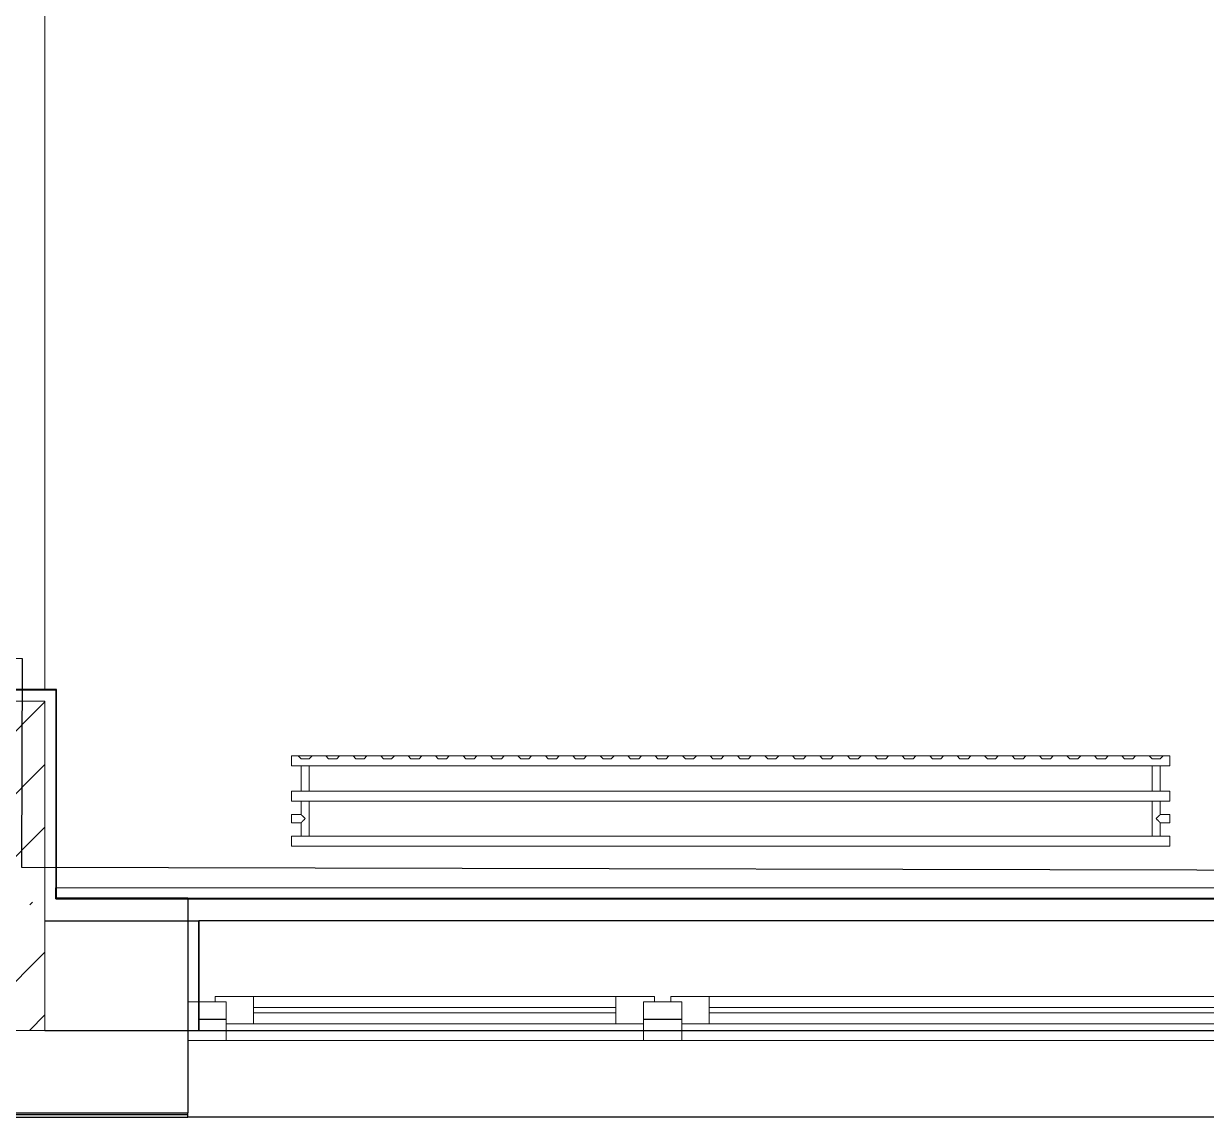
# Model space of a CAD drawing. Header units: millimetres. Extents: x 3914 to 443608, y -156176 to 78197.
# Drawn here: x 59828 to 61982, y -146371 to -144379 of the extents above; entities that cross this region are included whole.
import ezdxf

# ---------------------------------------------------------------- set-up
doc = ezdxf.new("R2010")
doc.units = ezdxf.units.MM
for name, color, linetype, lineweight in [('A-FLOR', 7, 'Continuous', 9), ('A-GLAZ', 7, 'Continuous', 9), ('A-GLAZ-1', 7, 'Continuous', 5), ('S-COLS-1', 7, 'Continuous', 5)]:
    doc.layers.add(name, color=color, linetype=linetype, lineweight=lineweight)
doc.layers.add('M-EQPM-1', color=7, linetype='Continuous', lineweight=9, true_color=0xb2b2b2)

# ---------------------------------------------------------------- blocks, each defined once
blk = doc.blocks.new('BSC_Колонна _Прямоугольная - 600х600-V40-Объем проектирования 1 этажа')
at = {"layer": 'S-COLS-1'}
h = blk.add_hatch(dxfattribs=at)
h.set_pattern_fill('FP_66', color=256, style=0, pattern_type=2)
h.set_pattern_definition([(45, (-33310, -200), (-114.04925, 114.04925), []), (45, (-33195.95, -200), (-114.04925, 114.04925), [201.613, -40.323, 6.706, -33.617])])
h.paths.add_polyline_path([(300, -300), (300, 300), (-300, 300), (-300, -300)])
for p, q in [((300, 300), (-300, 300)), ((-300, 300), (-300, -300)), ((300, -300), (300, 300)), ((-300, -300), (300, -300))]:
    blk.add_line(p, q, dxfattribs=at)
blk = doc.blocks.new('120_Окно_СКБ_2Ст - 120_Окно_СКБ_2Ст 2100х2500 _мал створка справа_-V53-Объем проектирования 1 этажа')
at = {"layer": 'A-GLAZ'}
for p, q in [((-1050, -127), (-1050, -57)), ((-1050, -57), (-980, -57)), ((-980, -57), (-980, -127)), ((150, -127), (150, -57)), ((150, -57), (220, -57)), ((220, -57), (220, -127)), ((980, -127), (980, -57)), ((980, -57), (1050, -57)), ((1050, -57), (1050, -127)), ((150, -87), (-980, -87)), ((-980, -87), (-980, -127)), ((-930, -137), (-930, -87)), ((100, -137), (100, -87)), ((150, -127), (150, -87)), ((980, -87), (220, -87)), ((220, -87), (220, -127)), ((270, -137), (270, -87)), ((930, -137), (930, -87)), ((980, -127), (980, -87)), ((-980, -127), (-1050, -127)), ((-980, -127), (-1000, -127)), ((-1000, -127), (-1000, -137)), ((220, -127), (150, -127)), ((170, -127), (150, -127)), ((170, -137), (170, -127)), ((220, -127), (200, -127)), ((200, -127), (200, -137)), ((1050, -127), (980, -127)), ((1000, -127), (980, -127)), ((1000, -137), (1000, -127)), ((-1000, -137), (170, -137)), ((170, -137), (-1000, -137)), ((200, -137), (1000, -137)), ((1000, -137), (200, -137))]:
    blk.add_line(p, q, dxfattribs=at)
at = {"layer": 'A-GLAZ-1'}
for p, q in [((1050, -57), (-1050, -57)), ((-930, -107), (100, -107)), ((270, -107), (930, -107)), ((-1030, -127), (-1000, -127)), ((100, -117), (-930, -117)), ((170.7, -127), (200, -127)), ((930, -117), (270, -117)), ((1000, -127), (1030, -127))]:
    blk.add_line(p, q, dxfattribs=at)
blk = doc.blocks.new('radiator_prado_classic_z_tip_30_po exemplyaru - Classic Z Тип 30-500-V217-Объем проектирования 1 этажа')
at = {"layer": 'M-EQPM-1'}
for p, q in [((0, 228), (0, 210)), ((1600, 228), (0, 228)), ((0, 210), (0, 228)), ((0, 228), (12.5, 228)), ((12.5, 228), (37.5, 228)), ((37.5, 228), (12.5, 228)), ((12.5, 228), (37.5, 228)), ((12.5, 228), (17.5, 223)), ((12.5, 228), (17.5, 223)), ((32.5, 223), (17.5, 223)), ((17.5, 223), (32.5, 223)), ((32.5, 223), (37.5, 228)), ((37.5, 228), (32.5, 223)), ((37.5, 228), (62.5, 228)), ((62.5, 228), (87.5, 228)), ((87.5, 228), (62.5, 228)), ((62.5, 228), (87.5, 228)), ((62.5, 228), (67.5, 223)), ((62.5, 228), (67.5, 223)), ((82.5, 223), (67.5, 223)), ((67.5, 223), (82.5, 223)), ((82.5, 223), (87.5, 228)), ((87.5, 228), (82.5, 223)), ((87.5, 228), (112.5, 228)), ((112.5, 228), (137.5, 228)), ((137.5, 228), (112.5, 228)), ((112.5, 228), (137.5, 228)), ((112.5, 228), (117.5, 223)), ((112.5, 228), (117.5, 223)), ((132.5, 223), (117.5, 223)), ((117.5, 223), (132.5, 223)), ((132.5, 223), (137.5, 228)), ((137.5, 228), (132.5, 223)), ((137.5, 228), (162.5, 228)), ((162.5, 228), (187.5, 228)), ((187.5, 228), (162.5, 228)), ((162.5, 228), (187.5, 228)), ((162.5, 228), (167.5, 223)), ((162.5, 228), (167.5, 223)), ((182.5, 223), (167.5, 223)), ((167.5, 223), (182.5, 223)), ((182.5, 223), (187.5, 228)), ((187.5, 228), (182.5, 223)), ((187.5, 228), (212.5, 228)), ((212.5, 228), (237.5, 228)), ((237.5, 228), (212.5, 228)), ((212.5, 228), (237.5, 228)), ((212.5, 228), (217.5, 223)), ((212.5, 228), (217.5, 223)), ((232.5, 223), (217.5, 223)), ((217.5, 223), (232.5, 223)), ((232.5, 223), (237.5, 228)), ((237.5, 228), (232.5, 223)), ((237.5, 228), (262.5, 228)), ((262.5, 228), (287.5, 228)), ((287.5, 228), (262.5, 228)), ((262.5, 228), (287.5, 228)), ((262.5, 228), (267.5, 223)), ((262.5, 228), (267.5, 223)), ((282.5, 223), (267.5, 223)), ((267.5, 223), (282.5, 223)), ((282.5, 223), (287.5, 228)), ((287.5, 228), (282.5, 223)), ((287.5, 228), (312.5, 228)), ((312.5, 228), (337.5, 228)), ((337.5, 228), (312.5, 228)), ((312.5, 228), (337.5, 228)), ((312.5, 228), (317.5, 223)), ((312.5, 228), (317.5, 223)), ((332.5, 223), (317.5, 223)), ((317.5, 223), (332.5, 223)), ((332.5, 223), (337.5, 228)), ((337.5, 228), (332.5, 223)), ((337.5, 228), (362.5, 228)), ((362.5, 228), (387.5, 228)), ((387.5, 228), (362.5, 228)), ((362.5, 228), (387.5, 228)), ((362.5, 228), (367.5, 223)), ((362.5, 228), (367.5, 223)), ((382.5, 223), (367.5, 223)), ((367.5, 223), (382.5, 223)), ((382.5, 223), (387.5, 228)), ((387.5, 228), (382.5, 223)), ((387.5, 228), (412.5, 228)), ((412.5, 228), (437.5, 228)), ((437.5, 228), (412.5, 228)), ((412.5, 228), (437.5, 228)), ((412.5, 228), (417.5, 223)), ((412.5, 228), (417.5, 223)), ((432.5, 223), (417.5, 223)), ((417.5, 223), (432.5, 223)), ((432.5, 223), (437.5, 228)), ((437.5, 228), (432.5, 223)), ((437.5, 228), (462.5, 228)), ((462.5, 228), (487.5, 228)), ((487.5, 228), (462.5, 228)), ((462.5, 228), (487.5, 228)), ((462.5, 228), (467.5, 223)), ((462.5, 228), (467.5, 223)), ((482.5, 223), (467.5, 223)), ((467.5, 223), (482.5, 223)), ((482.5, 223), (487.5, 228)), ((487.5, 228), (482.5, 223)), ((487.5, 228), (512.5, 228)), ((512.5, 228), (537.5, 228)), ((537.5, 228), (512.5, 228)), ((512.5, 228), (537.5, 228)), ((512.5, 228), (517.5, 223)), ((512.5, 228), (517.5, 223)), ((532.5, 223), (517.5, 223)), ((517.5, 223), (532.5, 223)), ((532.5, 223), (537.5, 228)), ((537.5, 228), (532.5, 223)), ((537.5, 228), (562.5, 228)), ((562.5, 228), (587.5, 228)), ((587.5, 228), (562.5, 228)), ((562.5, 228), (587.5, 228)), ((562.5, 228), (567.5, 223)), ((562.5, 228), (567.5, 223)), ((582.5, 223), (567.5, 223)), ((567.5, 223), (582.5, 223)), ((582.5, 223), (587.5, 228)), ((587.5, 228), (582.5, 223)), ((587.5, 228), (612.5, 228)), ((612.5, 228), (637.5, 228)), ((637.5, 228), (612.5, 228)), ((612.5, 228), (637.5, 228)), ((612.5, 228), (617.5, 223)), ((612.5, 228), (617.5, 223)), ((632.5, 223), (617.5, 223)), ((617.5, 223), (632.5, 223)), ((632.5, 223), (637.5, 228)), ((637.5, 228), (632.5, 223)), ((637.5, 228), (662.5, 228)), ((662.5, 228), (687.5, 228)), ((687.5, 228), (662.5, 228)), ((662.5, 228), (687.5, 228)), ((662.5, 228), (667.5, 223)), ((662.5, 228), (667.5, 223)), ((682.5, 223), (667.5, 223)), ((667.5, 223), (682.5, 223)), ((682.5, 223), (687.5, 228)), ((687.5, 228), (682.5, 223)), ((687.5, 228), (712.5, 228)), ((712.5, 228), (737.5, 228)), ((737.5, 228), (712.5, 228)), ((712.5, 228), (737.5, 228)), ((712.5, 228), (717.5, 223)), ((712.5, 228), (717.5, 223)), ((732.5, 223), (717.5, 223)), ((717.5, 223), (732.5, 223)), ((732.5, 223), (737.5, 228)), ((737.5, 228), (732.5, 223)), ((737.5, 228), (762.5, 228)), ((762.5, 228), (787.5, 228)), ((787.5, 228), (762.5, 228)), ((762.5, 228), (787.5, 228)), ((762.5, 228), (767.5, 223)), ((762.5, 228), (767.5, 223)), ((782.5, 223), (767.5, 223)), ((767.5, 223), (782.5, 223)), ((782.5, 223), (787.5, 228)), ((787.5, 228), (782.5, 223)), ((787.5, 228), (812.5, 228)), ((812.5, 228), (837.5, 228)), ((837.5, 228), (812.5, 228)), ((812.5, 228), (837.5, 228)), ((812.5, 228), (817.5, 223)), ((812.5, 228), (817.5, 223)), ((832.5, 223), (817.5, 223)), ((817.5, 223), (832.5, 223)), ((832.5, 223), (837.5, 228)), ((837.5, 228), (832.5, 223)), ((837.5, 228), (862.5, 228)), ((862.5, 228), (887.5, 228)), ((887.5, 228), (862.5, 228)), ((862.5, 228), (887.5, 228)), ((862.5, 228), (867.5, 223)), ((862.5, 228), (867.5, 223)), ((882.5, 223), (867.5, 223)), ((867.5, 223), (882.5, 223)), ((882.5, 223), (887.5, 228)), ((887.5, 228), (882.5, 223)), ((887.5, 228), (912.5, 228)), ((912.5, 228), (937.5, 228)), ((937.5, 228), (912.5, 228)), ((912.5, 228), (937.5, 228)), ((912.5, 228), (917.5, 223)), ((912.5, 228), (917.5, 223)), ((932.5, 223), (917.5, 223)), ((917.5, 223), (932.5, 223)), ((932.5, 223), (937.5, 228)), ((937.5, 228), (932.5, 223)), ((937.5, 228), (962.5, 228)), ((962.5, 228), (987.5, 228)), ((987.5, 228), (962.5, 228)), ((962.5, 228), (987.5, 228)), ((962.5, 228), (967.5, 223)), ((962.5, 228), (967.5, 223)), ((982.5, 223), (967.5, 223)), ((967.5, 223), (982.5, 223)), ((982.5, 223), (987.5, 228)), ((987.5, 228), (982.5, 223)), ((987.5, 228), (1012.5, 228)), ((1012.5, 228), (1037.5, 228)), ((1037.5, 228), (1012.5, 228)), ((1012.5, 228), (1037.5, 228)), ((1012.5, 228), (1017.5, 223)), ((1012.5, 228), (1017.5, 223)), ((1032.5, 223), (1017.5, 223)), ((1017.5, 223), (1032.5, 223)), ((1032.5, 223), (1037.5, 228)), ((1037.5, 228), (1032.5, 223)), ((1037.5, 228), (1062.5, 228)), ((1062.5, 228), (1087.5, 228)), ((1087.5, 228), (1062.5, 228)), ((1062.5, 228), (1087.5, 228)), ((1062.5, 228), (1067.5, 223)), ((1062.5, 228), (1067.5, 223)), ((1082.5, 223), (1067.5, 223)), ((1067.5, 223), (1082.5, 223)), ((1082.5, 223), (1087.5, 228)), ((1087.5, 228), (1082.5, 223)), ((1087.5, 228), (1112.5, 228)), ((1112.5, 228), (1137.5, 228)), ((1137.5, 228), (1112.5, 228)), ((1112.5, 228), (1137.5, 228)), ((1112.5, 228), (1117.5, 223)), ((1112.5, 228), (1117.5, 223)), ((1132.5, 223), (1117.5, 223)), ((1117.5, 223), (1132.5, 223)), ((1132.5, 223), (1137.5, 228)), ((1137.5, 228), (1132.5, 223)), ((1137.5, 228), (1162.5, 228)), ((1162.5, 228), (1187.5, 228)), ((1187.5, 228), (1162.5, 228)), ((1162.5, 228), (1187.5, 228)), ((1162.5, 228), (1167.5, 223)), ((1162.5, 228), (1167.5, 223)), ((1182.5, 223), (1167.5, 223)), ((1167.5, 223), (1182.5, 223)), ((1182.5, 223), (1187.5, 228)), ((1187.5, 228), (1182.5, 223)), ((1187.5, 228), (1212.5, 228)), ((1212.5, 228), (1237.5, 228)), ((1237.5, 228), (1212.5, 228)), ((1212.5, 228), (1237.5, 228)), ((1212.5, 228), (1217.5, 223)), ((1212.5, 228), (1217.5, 223)), ((1232.5, 223), (1217.5, 223)), ((1217.5, 223), (1232.5, 223)), ((1232.5, 223), (1237.5, 228)), ((1237.5, 228), (1232.5, 223)), ((1237.5, 228), (1262.5, 228)), ((1262.5, 228), (1287.5, 228)), ((1287.5, 228), (1262.5, 228)), ((1262.5, 228), (1287.5, 228)), ((1262.5, 228), (1267.5, 223)), ((1262.5, 228), (1267.5, 223)), ((1282.5, 223), (1267.5, 223)), ((1267.5, 223), (1282.5, 223)), ((1282.5, 223), (1287.5, 228)), ((1287.5, 228), (1282.5, 223)), ((1287.5, 228), (1312.5, 228)), ((1312.5, 228), (1337.5, 228)), ((1337.5, 228), (1312.5, 228)), ((1312.5, 228), (1337.5, 228)), ((1312.5, 228), (1317.5, 223)), ((1312.5, 228), (1317.5, 223)), ((1332.5, 223), (1317.5, 223)), ((1317.5, 223), (1332.5, 223)), ((1332.5, 223), (1337.5, 228)), ((1337.5, 228), (1332.5, 223)), ((1337.5, 228), (1362.5, 228)), ((1362.5, 228), (1387.5, 228)), ((1387.5, 228), (1362.5, 228)), ((1362.5, 228), (1387.5, 228)), ((1362.5, 228), (1367.5, 223)), ((1362.5, 228), (1367.5, 223)), ((1382.5, 223), (1367.5, 223)), ((1367.5, 223), (1382.5, 223)), ((1382.5, 223), (1387.5, 228)), ((1387.5, 228), (1382.5, 223)), ((1387.5, 228), (1412.5, 228)), ((1412.5, 228), (1437.5, 228)), ((1437.5, 228), (1412.5, 228)), ((1412.5, 228), (1437.5, 228)), ((1412.5, 228), (1417.5, 223)), ((1412.5, 228), (1417.5, 223)), ((1432.5, 223), (1417.5, 223)), ((1417.5, 223), (1432.5, 223)), ((1432.5, 223), (1437.5, 228)), ((1437.5, 228), (1432.5, 223)), ((1437.5, 228), (1462.5, 228)), ((1487.5, 228), (1462.5, 228)), ((1462.5, 228), (1487.5, 228)), ((1462.5, 228), (1467.5, 223)), ((1462.5, 228), (1467.5, 223)), ((1463.9, 228), (1487.5, 228)), ((1482.5, 223), (1467.5, 223)), ((1467.5, 223), (1482.5, 223)), ((1482.5, 223), (1487.5, 228)), ((1487.5, 228), (1482.5, 223)), ((1487.5, 228), (1512.5, 228)), ((1512.5, 228), (1537.5, 228)), ((1537.5, 228), (1512.5, 228)), ((1512.5, 228), (1537.5, 228)), ((1512.5, 228), (1517.5, 223)), ((1512.5, 228), (1517.5, 223)), ((1532.5, 223), (1517.5, 223)), ((1517.5, 223), (1532.5, 223)), ((1532.5, 223), (1537.5, 228)), ((1537.5, 228), (1532.5, 223)), ((1537.5, 228), (1562.5, 228)), ((1562.5, 228), (1587.5, 228)), ((1587.5, 228), (1562.5, 228)), ((1562.5, 228), (1587.5, 228)), ((1562.5, 228), (1567.5, 223)), ((1562.5, 228), (1567.5, 223)), ((1582.5, 223), (1567.5, 223)), ((1567.5, 223), (1582.5, 223)), ((1582.5, 223), (1587.5, 228)), ((1587.5, 228), (1582.5, 223)), ((1587.5, 228), (1600, 228)), ((1600, 210), (1600, 228)), ((1600, 228), (1600, 210)), ((0, 210), (1600, 210)), ((17.8, 210), (0, 210)), ((17.5, 210), (17.5, 164)), ((17.5, 210), (17.5, 164)), ((17.8, 210), (17.5, 210)), ((17.5, 210), (17.8, 210)), ((17.8, 210), (17.5, 210)), ((17.5, 210), (32.5, 210)), ((32.2, 210), (17.8, 210)), ((17.8, 210), (32.2, 210)), ((32.2, 210), (17.8, 210)), ((32.5, 210), (32.2, 210)), ((32.2, 210), (32.5, 210)), ((32.5, 210), (32.2, 210)), ((1567.8, 210), (32.2, 210)), ((32.5, 164), (32.5, 210)), ((32.5, 164), (32.5, 210)), ((1567.5, 210), (1567.5, 164)), ((1567.5, 210), (1567.5, 164)), ((1567.8, 210), (1567.5, 210)), ((1567.5, 210), (1582.5, 210)), ((1567.8, 210), (1567.5, 210)), ((1567.5, 210), (1567.8, 210)), ((1582.2, 210), (1567.8, 210)), ((1582.2, 210), (1567.8, 210)), ((1567.8, 210), (1582.2, 210)), ((1582.5, 210), (1582.2, 210)), ((1582.5, 210), (1582.2, 210)), ((1582.2, 210), (1582.5, 210)), ((1600, 210), (1582.2, 210)), ((1582.5, 164), (1582.5, 210)), ((1582.5, 164), (1582.5, 210)), ((1600, 164), (0, 164)), ((0, 164), (0, 146)), ((0, 146), (0, 164)), ((0, 164), (17.8, 164)), ((17.8, 164), (17.5, 164)), ((17.5, 164), (17.8, 164)), ((17.8, 164), (17.5, 164)), ((17.5, 164), (32.5, 164)), ((32.2, 164), (17.8, 164)), ((17.8, 164), (32.2, 164)), ((32.2, 164), (17.8, 164)), ((32.5, 164), (32.2, 164)), ((32.2, 164), (32.5, 164)), ((32.5, 164), (32.2, 164)), ((32.2, 164), (1567.8, 164)), ((1567.8, 164), (1567.5, 164)), ((1567.5, 164), (1582.5, 164)), ((1567.8, 164), (1567.5, 164)), ((1567.5, 164), (1567.8, 164)), ((1582.2, 164), (1567.8, 164)), ((1582.2, 164), (1567.8, 164)), ((1567.8, 164), (1582.2, 164)), ((1582.5, 164), (1582.2, 164)), ((1582.5, 164), (1582.2, 164)), ((1582.2, 164), (1582.5, 164)), ((1582.2, 164), (1600, 164)), ((1600, 146), (1600, 164)), ((1600, 164), (1600, 146)), ((0, 146), (1600, 146)), ((18.5, 146), (0, 146)), ((17.5, 146), (17.5, 121.5)), ((17.5, 146), (17.5, 121.5)), ((17.5, 146), (18.5, 146)), ((18.5, 146), (17.5, 146)), ((17.5, 146), (18.5, 146)), ((32.5, 146), (17.5, 146)), ((18.5, 146), (32.2, 146)), ((32.2, 146), (18.5, 146)), ((18.5, 146), (32.2, 146)), ((32.2, 146), (32.5, 146)), ((32.5, 146), (32.2, 146)), ((32.2, 146), (32.5, 146)), ((1567.8, 146), (32.2, 146)), ((32.5, 82), (32.5, 146)), ((32.5, 82), (32.5, 146)), ((1567.5, 146), (1567.5, 82)), ((1567.5, 146), (1567.5, 82)), ((1567.5, 146), (1567.8, 146)), ((1582.5, 146), (1567.5, 146)), ((1567.5, 146), (1567.8, 146)), ((1567.8, 146), (1567.5, 146)), ((1567.8, 146), (1581.5, 146)), ((1567.8, 146), (1581.5, 146)), ((1581.5, 146), (1567.8, 146)), ((1581.5, 146), (1582.5, 146)), ((1581.5, 146), (1582.5, 146)), ((1582.5, 146), (1581.5, 146)), ((1600, 146), (1581.5, 146)), ((1582.5, 121.5), (1582.5, 146)), ((1582.5, 121.5), (1582.5, 146)), ((17.5, 121.5), (0, 121.5)), ((17.5, 121.5), (0, 121.5)), ((0, 121.5), (0, 120.5)), ((0, 106.5), (0, 121.5)), ((0, 120.5), (0, 107.5)), ((0, 120.5), (0, 119.3)), ((0, 114), (0, 120.5)), ((0, 120.5), (0, 120.5)), ((0, 119.3), (0, 117.8)), ((0, 117.8), (0, 114)), ((0, 114), (0, 110.3)), ((0, 107.5), (0, 114)), ((0, 110.3), (0, 108.7)), ((0, 108.7), (0, 107.5)), ((1600, 121.5), (1582.5, 121.5)), ((1600, 121.5), (1582.5, 121.5)), ((1600, 121.5), (1600, 106.5)), ((1600, 120.5), (1600, 121.5)), ((1600, 121.5), (1600, 120.5)), ((1600, 120.5), (1600, 121.5)), ((1600, 107.5), (1600, 120.5)), ((1600, 120.5), (1600, 107.5)), ((1600, 107.5), (1600, 120.5)), ((0, 107.5), (0, 106.5)), ((0, 107.5), (0, 107.5)), ((0, 106.5), (17.5, 106.5)), ((0, 106.5), (17.5, 106.5)), ((17.5, 106.5), (17.5, 82)), ((17.5, 106.5), (17.5, 82)), ((1582.5, 82), (1582.5, 106.5)), ((1582.5, 106.5), (1600, 106.5)), ((1582.5, 82), (1582.5, 106.5)), ((1582.5, 106.5), (1600, 106.5)), ((1600, 106.5), (1600, 107.5)), ((1600, 107.5), (1600, 106.5)), ((1600, 106.5), (1600, 107.5)), ((1600, 82), (0, 82)), ((0, 82), (0, 64)), ((0, 64), (0, 82)), ((0, 82), (18.5, 82)), ((18.5, 82), (17.5, 82)), ((17.5, 82), (18.5, 82)), ((18.5, 82), (17.5, 82)), ((17.5, 82), (32.5, 82)), ((32.2, 82), (18.5, 82)), ((18.5, 82), (32.2, 82)), ((32.2, 82), (18.5, 82)), ((32.5, 82), (32.2, 82)), ((32.2, 82), (32.5, 82)), ((32.5, 82), (32.2, 82)), ((32.2, 82), (1567.8, 82)), ((1567.8, 82), (1567.5, 82)), ((1567.5, 82), (1582.5, 82)), ((1567.8, 82), (1567.5, 82)), ((1567.5, 82), (1567.8, 82)), ((1581.5, 82), (1567.8, 82)), ((1581.5, 82), (1567.8, 82)), ((1567.8, 82), (1581.5, 82)), ((1582.5, 82), (1581.5, 82)), ((1582.5, 82), (1581.5, 82)), ((1581.5, 82), (1582.5, 82)), ((1581.5, 82), (1600, 82)), ((1600, 64), (1600, 82)), ((1600, 82), (1600, 64)), ((1600, 64), (0, 64)), ((0, 64), (1600, 64))]:
    blk.add_line(p, q, dxfattribs=at)
for points, knots in [([(18.5, 120.5), (18.4, 120.6), (18.3, 120.7), (18.1, 120.9), (17.9, 121.1), (17.8, 121.2), (17.7, 121.3), (17.5, 121.5), (17.5, 121.5), (17.5, 121.5)], [0.7142857, 0.7142857, 0.7142857, 0.7142857, 0.75, 0.7857143, 0.8214286, 0.8571429, 0.8928571, 0.9285714, 1, 1, 1, 1]), ([(17.5, 121.5), (17.5, 121.5), (17.5, 121.5), (17.7, 121.3), (17.8, 121.2), (17.9, 121.1), (18.1, 120.9), (18.3, 120.7), (18.4, 120.6), (18.5, 120.5)], [0, 0, 0, 0, 0.0714286, 0.1071429, 0.1428571, 0.1785714, 0.2142857, 0.25, 0.2857143, 0.2857143, 0.2857143, 0.2857143]), ([(17.5, 121.5), (17.5, 121.5), (17.5, 121.5), (17.7, 121.3), (17.8, 121.2), (17.9, 121.1), (18.1, 120.9), (18.3, 120.7), (18.4, 120.6), (18.5, 120.5)], [0, 0, 0, 0, 0.0714286, 0.1071429, 0.1428571, 0.1785714, 0.2142857, 0.25, 0.2857143, 0.2857143, 0.2857143, 0.2857143]), ([(25, 114), (24.5, 114.5), (23.6, 115.4), (22.4, 116.6), (21.6, 117.4), (21.1, 117.9), (20.8, 118.2), (20.5, 118.5), (20.2, 118.8), (19.8, 119.1), (19.6, 119.4), (19.3, 119.7), (19, 120), (18.7, 120.3), (18.5, 120.5), (18.3, 120.7), (18.1, 120.9), (17.9, 121.1), (17.8, 121.2), (17.7, 121.3), (17.5, 121.5), (17.5, 121.5), (17.5, 121.5)], [0, 0, 0, 0, 0.142857, 0.285714, 0.357143, 0.392857, 0.428571, 0.464286, 0.5, 0.535714, 0.571429, 0.607143, 0.642857, 0.678571, 0.714286, 0.75, 0.785714, 0.821429, 0.857143, 0.892857, 0.928571, 1, 1, 1, 1]), ([(17.5, 106.5), (17.5, 106.5), (17.5, 106.5), (17.7, 106.7), (17.8, 106.8), (17.9, 106.9), (18.1, 107.1), (18.3, 107.3), (18.5, 107.5), (18.7, 107.7), (19, 108), (19.3, 108.3), (19.6, 108.6), (19.8, 108.9), (20.3, 109.3), (20.7, 109.7), (21.1, 110.1), (21.6, 110.6), (22.4, 111.4), (23.6, 112.6), (24.5, 113.5), (25, 114)], [0, 0, 0, 0, 0.071429, 0.107143, 0.142857, 0.178571, 0.214286, 0.25, 0.285714, 0.321429, 0.357143, 0.392857, 0.428571, 0.464286, 0.5, 0.571429, 0.607143, 0.642857, 0.714286, 0.857143, 1, 1, 1, 1]), ([(22.1, 116.9), (21.9, 117.1), (21.6, 117.4), (21.1, 117.9), (20.8, 118.2), (20.5, 118.5), (20.2, 118.8), (19.9, 119.2), (19.7, 119.3), (19.6, 119.4)], [0.2857143, 0.2857143, 0.2857143, 0.2857143, 0.3571429, 0.3928571, 0.4285714, 0.4642857, 0.5, 0.5357143, 0.5714286, 0.5714286, 0.5714286, 0.5714286]), ([(19.6, 119.4), (19.7, 119.3), (19.9, 119.2), (20.3, 118.7), (20.7, 118.3), (21.1, 117.9), (21.6, 117.4), (21.9, 117.1), (22.1, 116.9)], [0.4285714, 0.4285714, 0.4285714, 0.4285714, 0.4642857, 0.5, 0.5714286, 0.6071429, 0.6428571, 0.7142857, 0.7142857, 0.7142857, 0.7142857]), ([(19.6, 119.4), (19.7, 119.3), (19.8, 119.1), (20.3, 118.7), (20.7, 118.3), (21.1, 117.9), (21.6, 117.4), (21.9, 117.1), (22.1, 116.9)], [0.4285714, 0.4285714, 0.4285714, 0.4285714, 0.4642857, 0.5, 0.5714286, 0.6071429, 0.6428571, 0.7142857, 0.7142857, 0.7142857, 0.7142857]), ([(19.6, 108.6), (19.7, 108.7), (19.9, 108.8), (20.3, 109.3), (20.7, 109.7), (21.1, 110.1), (21.6, 110.6), (21.9, 110.9), (22.1, 111.1)], [0.4285714, 0.4285714, 0.4285714, 0.4285714, 0.4642857, 0.5, 0.5714286, 0.6071429, 0.6428571, 0.7142857, 0.7142857, 0.7142857, 0.7142857]), ([(22.1, 111.1), (21.9, 110.9), (21.6, 110.6), (21.1, 110.1), (20.8, 109.8), (20.5, 109.5), (20.2, 109.2), (19.9, 108.8), (19.7, 108.7), (19.6, 108.6)], [0.2857143, 0.2857143, 0.2857143, 0.2857143, 0.3571429, 0.3928571, 0.4285714, 0.4642857, 0.5, 0.5357143, 0.5714286, 0.5714286, 0.5714286, 0.5714286]), ([(22.1, 111.1), (21.9, 110.9), (21.6, 110.6), (21.1, 110.1), (20.8, 109.8), (20.5, 109.5), (20.2, 109.2), (19.8, 108.9), (19.7, 108.7), (19.6, 108.6)], [0.2857143, 0.2857143, 0.2857143, 0.2857143, 0.3571429, 0.3928571, 0.4285714, 0.4642857, 0.5, 0.5357143, 0.5714286, 0.5714286, 0.5714286, 0.5714286]), ([(1575, 114), (1575.5, 114.5), (1576.4, 115.4), (1577.6, 116.6), (1578.4, 117.4), (1578.9, 117.9), (1579.2, 118.2), (1579.5, 118.5), (1579.8, 118.8), (1580.1, 119.2), (1580.4, 119.4), (1580.7, 119.7), (1581, 120), (1581.3, 120.3), (1581.5, 120.5), (1581.7, 120.7), (1581.9, 120.9), (1582.1, 121.1), (1582.2, 121.2), (1582.3, 121.3), (1582.5, 121.5), (1582.5, 121.5), (1582.5, 121.5)], [0, 0, 0, 0, 0.142857, 0.285714, 0.357143, 0.392857, 0.428571, 0.464286, 0.5, 0.535714, 0.571429, 0.607143, 0.642857, 0.678571, 0.714286, 0.75, 0.785714, 0.821429, 0.857143, 0.892857, 0.928571, 1, 1, 1, 1]), ([(1582.5, 106.5), (1582.5, 106.5), (1582.5, 106.5), (1582.3, 106.7), (1582.2, 106.8), (1582.1, 106.9), (1581.9, 107.1), (1581.7, 107.3), (1581.5, 107.5), (1581.3, 107.7), (1581, 108), (1580.7, 108.3), (1580.4, 108.6), (1580.1, 108.8), (1579.7, 109.3), (1579.3, 109.7), (1578.9, 110.1), (1578.4, 110.6), (1577.6, 111.4), (1576.4, 112.6), (1575.5, 113.5), (1575, 114)], [0, 0, 0, 0, 0.071429, 0.107143, 0.142857, 0.178571, 0.214286, 0.25, 0.285714, 0.321429, 0.357143, 0.392857, 0.428571, 0.464286, 0.5, 0.571429, 0.607143, 0.642857, 0.714286, 0.857143, 1, 1, 1, 1]), ([(1580.4, 119.4), (1580.3, 119.3), (1580.1, 119.2), (1579.7, 118.7), (1579.3, 118.3), (1578.9, 117.9), (1578.4, 117.4), (1578.1, 117.1), (1577.9, 116.9)], [0.4285714, 0.4285714, 0.4285714, 0.4285714, 0.4642857, 0.5, 0.5714286, 0.6071429, 0.6428571, 0.7142857, 0.7142857, 0.7142857, 0.7142857]), ([(1580.4, 119.4), (1580.3, 119.3), (1580.1, 119.2), (1579.7, 118.7), (1579.3, 118.3), (1578.9, 117.9), (1578.4, 117.4), (1578.1, 117.1), (1577.9, 116.9)], [0.4285714, 0.4285714, 0.4285714, 0.4285714, 0.4642857, 0.5, 0.5714286, 0.6071429, 0.6428571, 0.7142857, 0.7142857, 0.7142857, 0.7142857]), ([(1577.9, 116.9), (1578.1, 117.1), (1578.4, 117.4), (1578.9, 117.9), (1579.2, 118.2), (1579.5, 118.5), (1579.8, 118.8), (1580.1, 119.2), (1580.3, 119.3), (1580.4, 119.4)], [0.2857143, 0.2857143, 0.2857143, 0.2857143, 0.3571429, 0.3928571, 0.4285714, 0.4642857, 0.5, 0.5357143, 0.5714286, 0.5714286, 0.5714286, 0.5714286]), ([(1577.9, 111.1), (1578.1, 110.9), (1578.4, 110.6), (1578.9, 110.1), (1579.2, 109.8), (1579.5, 109.5), (1579.8, 109.2), (1580.1, 108.8), (1580.3, 108.7), (1580.4, 108.6)], [0.2857143, 0.2857143, 0.2857143, 0.2857143, 0.3571429, 0.3928571, 0.4285714, 0.4642857, 0.5, 0.5357143, 0.5714286, 0.5714286, 0.5714286, 0.5714286]), ([(1577.9, 111.1), (1578.1, 110.9), (1578.4, 110.6), (1578.9, 110.1), (1579.2, 109.8), (1579.5, 109.5), (1579.8, 109.2), (1580.1, 108.8), (1580.3, 108.7), (1580.4, 108.6)], [0.2857143, 0.2857143, 0.2857143, 0.2857143, 0.3571429, 0.3928571, 0.4285714, 0.4642857, 0.5, 0.5357143, 0.5714286, 0.5714286, 0.5714286, 0.5714286]), ([(1580.4, 108.6), (1580.3, 108.7), (1580.1, 108.8), (1579.7, 109.3), (1579.3, 109.7), (1578.9, 110.1), (1578.4, 110.6), (1578.1, 110.9), (1577.9, 111.1)], [0.4285714, 0.4285714, 0.4285714, 0.4285714, 0.4642857, 0.5, 0.5714286, 0.6071429, 0.6428571, 0.7142857, 0.7142857, 0.7142857, 0.7142857]), ([(1582.5, 121.5), (1582.5, 121.5), (1582.5, 121.5), (1582.3, 121.3), (1582.2, 121.2), (1582.1, 121.1), (1581.9, 120.9), (1581.7, 120.7), (1581.6, 120.6), (1581.5, 120.5)], [0, 0, 0, 0, 0.0714286, 0.1071429, 0.1428571, 0.1785714, 0.2142857, 0.25, 0.2857143, 0.2857143, 0.2857143, 0.2857143]), ([(1582.5, 121.5), (1582.5, 121.5), (1582.5, 121.5), (1582.3, 121.3), (1582.2, 121.2), (1582.1, 121.1), (1581.9, 120.9), (1581.7, 120.7), (1581.6, 120.6), (1581.5, 120.5)], [0, 0, 0, 0, 0.0714286, 0.1071429, 0.1428571, 0.1785714, 0.2142857, 0.25, 0.2857143, 0.2857143, 0.2857143, 0.2857143]), ([(1581.5, 120.5), (1581.6, 120.6), (1581.7, 120.7), (1581.9, 120.9), (1582.1, 121.1), (1582.2, 121.2), (1582.3, 121.3), (1582.5, 121.5), (1582.5, 121.5), (1582.5, 121.5)], [0.7142857, 0.7142857, 0.7142857, 0.7142857, 0.75, 0.7857143, 0.8214286, 0.8571429, 0.8928571, 0.9285714, 1, 1, 1, 1]), ([(17.5, 106.5), (17.5, 106.5), (17.5, 106.5), (17.7, 106.7), (17.8, 106.8), (17.9, 106.9), (18.1, 107.1), (18.3, 107.3), (18.4, 107.4), (18.5, 107.5)], [0, 0, 0, 0, 0.0714286, 0.1071429, 0.1428571, 0.1785714, 0.2142857, 0.25, 0.2857143, 0.2857143, 0.2857143, 0.2857143]), ([(18.5, 107.5), (18.4, 107.4), (18.3, 107.3), (18.1, 107.1), (17.9, 106.9), (17.8, 106.8), (17.7, 106.7), (17.5, 106.5), (17.5, 106.5), (17.5, 106.5)], [0.7142857, 0.7142857, 0.7142857, 0.7142857, 0.75, 0.7857143, 0.8214286, 0.8571429, 0.8928571, 0.9285714, 1, 1, 1, 1]), ([(18.5, 107.5), (18.4, 107.4), (18.3, 107.3), (18.1, 107.1), (17.9, 106.9), (17.8, 106.8), (17.7, 106.7), (17.5, 106.5), (17.5, 106.5), (17.5, 106.5)], [0.7142857, 0.7142857, 0.7142857, 0.7142857, 0.75, 0.7857143, 0.8214286, 0.8571429, 0.8928571, 0.9285714, 1, 1, 1, 1]), ([(1581.5, 107.5), (1581.6, 107.4), (1581.7, 107.3), (1581.9, 107.1), (1582.1, 106.9), (1582.2, 106.8), (1582.3, 106.7), (1582.5, 106.5), (1582.5, 106.5), (1582.5, 106.5)], [0.7142857, 0.7142857, 0.7142857, 0.7142857, 0.75, 0.7857143, 0.8214286, 0.8571429, 0.8928571, 0.9285714, 1, 1, 1, 1]), ([(1581.5, 107.5), (1581.6, 107.4), (1581.7, 107.3), (1581.9, 107.1), (1582.1, 106.9), (1582.2, 106.8), (1582.3, 106.7), (1582.5, 106.5), (1582.5, 106.5), (1582.5, 106.5)], [0.7142857, 0.7142857, 0.7142857, 0.7142857, 0.75, 0.7857143, 0.8214286, 0.8571429, 0.8928571, 0.9285714, 1, 1, 1, 1]), ([(1582.5, 106.5), (1582.5, 106.5), (1582.5, 106.5), (1582.3, 106.7), (1582.2, 106.8), (1582.1, 106.9), (1581.9, 107.1), (1581.7, 107.3), (1581.6, 107.4), (1581.5, 107.5)], [0, 0, 0, 0, 0.0714286, 0.1071429, 0.1428571, 0.1785714, 0.2142857, 0.25, 0.2857143, 0.2857143, 0.2857143, 0.2857143])]:
    blk.add_open_spline(points, degree=3, knots=knots, dxfattribs=at)
for points in [[(19.6, 119.4), (19.5, 119.5), (19.3, 119.7), (19, 120), (18.7, 120.3), (18.6, 120.4), (18.5, 120.5)], [(18.5, 120.5), (18.6, 120.4), (18.7, 120.3), (19, 120), (19.3, 119.7), (19.5, 119.5), (19.6, 119.4)], [(18.5, 120.5), (18.6, 120.4), (18.7, 120.3), (19, 120), (19.3, 119.7), (19.5, 119.5), (19.6, 119.4)], [(18.5, 107.5), (18.6, 107.6), (18.7, 107.7), (19, 108), (19.3, 108.3), (19.5, 108.5), (19.6, 108.6)], [(19.6, 108.6), (19.5, 108.5), (19.3, 108.3), (19, 108), (18.7, 107.7), (18.6, 107.6), (18.5, 107.5)], [(19.6, 108.6), (19.5, 108.5), (19.3, 108.3), (19, 108), (18.7, 107.7), (18.6, 107.6), (18.5, 107.5)], [(25, 114), (24.5, 114.5), (23.6, 115.4), (22.6, 116.4), (22.1, 116.9)], [(22.1, 116.9), (22.6, 116.4), (23.6, 115.4), (24.5, 114.5), (25, 114)], [(22.1, 116.9), (22.6, 116.4), (23.6, 115.4), (24.5, 114.5), (25, 114)], [(22.1, 111.1), (22.6, 111.6), (23.6, 112.6), (24.5, 113.5), (25, 114)], [(25, 114), (24.5, 113.5), (23.6, 112.6), (22.6, 111.6), (22.1, 111.1)], [(25, 114), (24.5, 113.5), (23.6, 112.6), (22.6, 111.6), (22.1, 111.1)], [(1577.9, 116.9), (1577.4, 116.4), (1576.4, 115.4), (1575.5, 114.5), (1575, 114)], [(1577.9, 116.9), (1577.4, 116.4), (1576.4, 115.4), (1575.5, 114.5), (1575, 114)], [(1575, 114), (1575.5, 114.5), (1576.4, 115.4), (1577.4, 116.4), (1577.9, 116.9)], [(1575, 114), (1575.5, 113.5), (1576.4, 112.6), (1577.4, 111.6), (1577.9, 111.1)], [(1575, 114), (1575.5, 113.5), (1576.4, 112.6), (1577.4, 111.6), (1577.9, 111.1)], [(1577.9, 111.1), (1577.4, 111.6), (1576.4, 112.6), (1575.5, 113.5), (1575, 114)], [(1581.5, 120.5), (1581.4, 120.4), (1581.3, 120.3), (1581, 120), (1580.7, 119.7), (1580.5, 119.5), (1580.4, 119.4)], [(1581.5, 120.5), (1581.4, 120.4), (1581.3, 120.3), (1581, 120), (1580.7, 119.7), (1580.5, 119.5), (1580.4, 119.4)], [(1580.4, 119.4), (1580.5, 119.5), (1580.7, 119.7), (1581, 120), (1581.3, 120.3), (1581.4, 120.4), (1581.5, 120.5)], [(1580.4, 108.6), (1580.5, 108.5), (1580.7, 108.3), (1581, 108), (1581.3, 107.7), (1581.4, 107.6), (1581.5, 107.5)], [(1580.4, 108.6), (1580.5, 108.5), (1580.7, 108.3), (1581, 108), (1581.3, 107.7), (1581.4, 107.6), (1581.5, 107.5)], [(1581.5, 107.5), (1581.4, 107.6), (1581.3, 107.7), (1581, 108), (1580.7, 108.3), (1580.5, 108.5), (1580.4, 108.6)]]:
    blk.add_open_spline(points, degree=3, dxfattribs=at)

msp = doc.modelspace()

# ---------------------------------------------------------------- linework, layer by layer
for p, q in [((59888, -145591.7), (59246, -145591.7)), ((59888, -145971.7), (59888, -145591.7)), ((59887, -145972.7), (59887, -145952.7)), ((59887, -145972.7), (60127, -145972.7)), ((60127, -145971.7), (59888, -145971.7)), ((60127, -145972.7), (60127, -145971.7)), ((60127, -145971.7), (62227, -145971.7)), ((60127, -145972.7), (62227, -145972.7)), ((60127, -145972.7), (60127, -146362.7)), ((59867, -146012.7), (60147, -146012.7)), ((60147, -146212.7), (60147, -146012.7)), ((60148, -146012.7), (60147, -146012.7)), ((62207, -146012.7), (60148, -146012.7)), ((60148, -146212.7), (60148, -146012.7)), ((60197, -146192.7), (60147, -146192.7)), ((61027, -146192.7), (60957, -146192.7)), ((59867, -146212.7), (64247, -146212.7)), ((59267, -146362.7), (60127, -146362.7)), ((59267, -146365.7), (60127, -146365.7)), ((59267, -146370.7), (60127, -146370.7)), ((60127, -146370.7), (60127, -146362.7)), ((62227, -146370.7), (60127, -146370.7))]:
    msp.add_line(p, q)
at = {"flags": 128}
msp.add_lwpolyline([(56424.5, -145907.2), (59182.5, -145913.6), (59183.4, -145533.6), (59825.4, -145535.2), (59824.5, -145915.2), (62500.2, -145921.4), (62501, -145541.4), (62943, -145542.5), (62942.2, -145922.5), (64162.5, -145925.3), (64163.2, -145645.3), (64443.2, -145646), (64458.7, -139018), (63391.7, -139015.5), (63393.2, -138393.5), (62201.2, -138390.7), (62201.2, -138382.7), (59842.2, -138377.2), (59841.3, -138777.2), (59199.3, -138775.7), (59200.2, -138375.7), (58921.2, -138375), (58921.3, -138354), (56421.3, -138348.1)], dxfattribs=at)
at = {"layer": 'A-FLOR'}
for p, q in [((59867, -142512.7), (59867, -145592.7)), ((59887, -145592.7), (59247, -145592.7)), ((59887, -145952.7), (59887, -145592.7)), ((62564.7, -145952.7), (59887, -145952.7))]:
    msp.add_line(p, q, dxfattribs=at)

# ---------------------------------------------------------------- block references
msp.add_blockref('BSC_Колонна _Прямоугольная - 600х600-V40-Объем проектирования 1 этажа', (59567, -145912.7))
at = {"color": 3, "rotation": 180}
msp.add_blockref('120_Окно_СКБ_2Ст - 120_Окно_СКБ_2Ст 2100х2500 _мал створка справа_-V53-Объем проектирования 1 этажа', (61177, -146287.7), dxfattribs=at)
at = {"layer": 'M-EQPM-1'}
msp.add_blockref('radiator_prado_classic_z_tip_30_po exemplyaru - Classic Z Тип 30-500-V217-Объем проектирования 1 этажа', (60316, -145940.7), dxfattribs=at)

doc.saveas('drawing.dxf')
